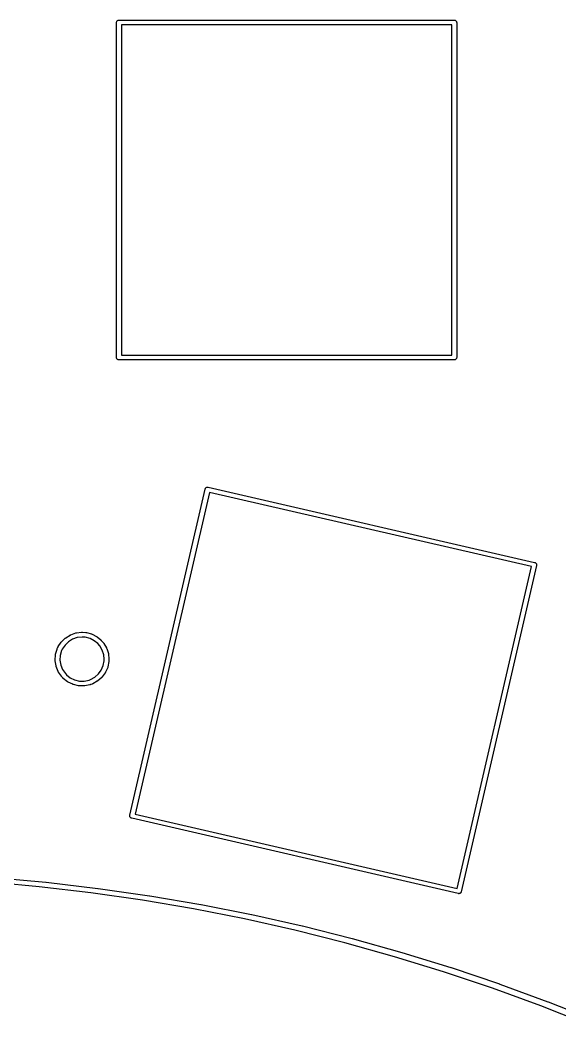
# Model space of a CAD drawing. Extents: x 56 to 194, y -147 to -44.
# Drawn here: x 130.81 to 153.35, y -129.07 to -87.08 of the extents above; entities that cross this region are included whole.
import ezdxf

# ---------------------------------------------------------------- set-up
doc = ezdxf.new("R2010")
doc.units = 0
doc.layers.add('BLACK', color=7, linetype='CONTINUOUS')

msp = doc.modelspace()

# ---------------------------------------------------------------- linework, layer by layer
at = {"layer": 'BLACK', "linetype": 'CONTINUOUS'}
for p, q in [((134.834, -87.1804), (134.836, -87.1608)), ((134.835, -87.1853), (134.834, -87.1804)), ((134.835, -101.176), (134.835, -87.1853)), ((134.836, -87.1608), (134.842, -87.142)), ((134.842, -87.142), (134.851, -87.1246)), ((134.851, -87.1246), (134.864, -87.1094)), ((134.864, -87.1094), (134.879, -87.0969)), ((134.879, -87.0969), (134.897, -87.0876)), ((134.897, -87.0876), (134.915, -87.0819)), ((134.915, -87.0819), (134.93, -87.0804)), ((134.93, -87.0804), (134.935, -87.0799)), ((134.935, -87.0799), (134.94, -87.0804)), ((134.94, -87.0804), (148.931, -87.0804)), ((135.035, -87.2804), (135.035, -101.081)), ((148.835, -87.2804), (135.035, -87.2804)), ((148.835, -101.081), (148.835, -87.2804)), ((148.931, -87.0804), (148.935, -87.0799)), ((148.935, -87.0799), (148.94, -87.0804)), ((148.94, -87.0804), (148.955, -87.0819)), ((148.955, -87.0819), (148.974, -87.0876)), ((148.974, -87.0876), (148.991, -87.0969)), ((148.991, -87.0969), (149.006, -87.1094)), ((149.006, -87.1094), (149.019, -87.1246)), ((149.019, -87.1246), (149.028, -87.142)), ((149.028, -87.142), (149.034, -87.1608)), ((149.034, -87.1608), (149.036, -87.1804)), ((149.036, -87.1804), (149.035, -87.1853)), ((149.035, -87.1853), (149.035, -101.176)), ((134.834, -101.181), (134.835, -101.176)), ((134.836, -101.201), (134.834, -101.181)), ((135.035, -101.081), (148.835, -101.081)), ((149.036, -101.181), (149.034, -101.201)), ((149.035, -101.176), (149.036, -101.181)), ((134.842, -101.219), (134.836, -101.201)), ((134.851, -101.237), (134.842, -101.219)), ((134.864, -101.252), (134.851, -101.237)), ((134.879, -101.264), (134.864, -101.252)), ((134.897, -101.274), (134.879, -101.264)), ((134.915, -101.279), (134.897, -101.274)), ((134.93, -101.281), (134.915, -101.279)), ((134.935, -101.281), (134.93, -101.281)), ((134.94, -101.281), (134.935, -101.281)), ((148.931, -101.281), (134.94, -101.281)), ((148.935, -101.281), (148.931, -101.281)), ((148.94, -101.281), (148.935, -101.281)), ((148.955, -101.279), (148.94, -101.281)), ((148.974, -101.274), (148.955, -101.279)), ((148.991, -101.264), (148.974, -101.274)), ((149.006, -101.252), (148.991, -101.264)), ((149.019, -101.237), (149.006, -101.252)), ((149.028, -101.219), (149.019, -101.237)), ((149.034, -101.201), (149.028, -101.219)), ((138.538, -106.666), (138.542, -106.654)), ((138.542, -106.654), (138.551, -106.637)), ((138.551, -106.637), (138.564, -106.622)), ((138.564, -106.622), (138.58, -106.61)), ((138.58, -106.61), (138.598, -106.601)), ((138.598, -106.601), (138.617, -106.596)), ((138.617, -106.596), (138.636, -106.595)), ((138.636, -106.595), (138.656, -106.597)), ((138.656, -106.597), (138.66, -106.599)), ((138.66, -106.599), (152.291, -109.746)), ((135.387, -120.31), (138.535, -106.678)), ((138.708, -106.815), (135.604, -120.263)), ((138.535, -106.673), (138.538, -106.666)), ((138.535, -106.678), (138.535, -106.673)), ((152.153, -109.92), (138.708, -106.815)), ((149.051, -123.367), (152.153, -109.92)), ((152.369, -109.872), (149.224, -123.505)), ((152.291, -109.746), (152.296, -109.747)), ((152.296, -109.747), (152.3, -109.749)), ((152.3, -109.749), (152.3, -109.749)), ((152.3, -109.749), (152.31, -109.752)), ((152.31, -109.752), (152.314, -109.753)), ((152.314, -109.753), (152.314, -109.753)), ((152.314, -109.753), (152.314, -109.753)), ((152.314, -109.753), (152.329, -109.762)), ((152.329, -109.762), (152.331, -109.763)), ((152.331, -109.763), (152.331, -109.763)), ((152.331, -109.763), (152.331, -109.763)), ((152.331, -109.763), (152.341, -109.772)), ((152.341, -109.772), (152.346, -109.776)), ((152.346, -109.776), (152.346, -109.776)), ((152.346, -109.776), (152.346, -109.776)), ((152.346, -109.776), (152.354, -109.786)), ((152.354, -109.786), (152.358, -109.792)), ((152.358, -109.792), (152.358, -109.792)), ((152.358, -109.792), (152.358, -109.792)), ((152.358, -109.792), (152.364, -109.804)), ((152.364, -109.804), (152.367, -109.809)), ((152.367, -109.809), (152.367, -109.809)), ((152.367, -109.809), (152.367, -109.809)), ((152.367, -109.809), (152.37, -109.819)), ((152.371, -109.867), (152.369, -109.872)), ((152.37, -109.819), (152.372, -109.828)), ((152.373, -109.848), (152.371, -109.867)), ((152.372, -109.828), (152.372, -109.828)), ((152.372, -109.828), (152.372, -109.828)), ((152.372, -109.828), (152.373, -109.84)), ((152.373, -109.84), (152.373, -109.848)), ((152.373, -109.848), (152.373, -109.848)), ((152.373, -109.848), (152.373, -109.848)), ((132.536, -113.06), (132.691, -112.908)), ((132.691, -112.908), (132.695, -112.903)), ((132.695, -112.903), (132.701, -112.898)), ((132.701, -112.898), (132.708, -112.893)), ((132.708, -112.893), (132.714, -112.89)), ((132.714, -112.89), (132.895, -112.777)), ((132.994, -112.951), (132.825, -113.056)), ((132.895, -112.777), (132.901, -112.773)), ((132.901, -112.773), (132.908, -112.77)), ((132.908, -112.77), (132.916, -112.766)), ((132.916, -112.766), (132.922, -112.764)), ((132.922, -112.764), (133.128, -112.693)), ((133.187, -112.884), (132.994, -112.951)), ((133.128, -112.693), (133.134, -112.69)), ((133.134, -112.69), (133.143, -112.689)), ((133.143, -112.689), (133.151, -112.687)), ((133.151, -112.687), (133.157, -112.686)), ((133.157, -112.686), (133.37, -112.662)), ((133.392, -112.861), (133.187, -112.884)), ((133.37, -112.662), (133.371, -112.662)), ((133.371, -112.662), (133.375, -112.662)), ((133.375, -112.662), (133.379, -112.661)), ((133.379, -112.661), (133.384, -112.661)), ((133.384, -112.661), (133.384, -112.661)), ((133.384, -112.661), (133.385, -112.661)), ((133.385, -112.661), (133.386, -112.661)), ((133.386, -112.661), (133.39, -112.661)), ((133.39, -112.661), (133.394, -112.661)), ((133.526, -112.872), (133.392, -112.861)), ((133.394, -112.661), (133.394, -112.661)), ((133.394, -112.661), (133.399, -112.661)), ((133.399, -112.661), (133.404, -112.662)), ((133.404, -112.662), (133.545, -112.673)), ((133.725, -112.923), (133.526, -112.872)), ((133.545, -112.673), (133.548, -112.673)), ((133.548, -112.673), (133.555, -112.674)), ((133.555, -112.674), (133.556, -112.674)), ((133.556, -112.674), (133.56, -112.675)), ((133.56, -112.675), (133.563, -112.675)), ((133.563, -112.675), (133.564, -112.676)), ((133.564, -112.676), (133.571, -112.677)), ((133.571, -112.677), (133.574, -112.678)), ((133.574, -112.678), (133.783, -112.732)), ((133.904, -113.017), (133.725, -112.923)), ((133.783, -112.732), (133.79, -112.733)), ((133.79, -112.733), (133.797, -112.736)), ((133.797, -112.736), (133.805, -112.739)), ((133.805, -112.739), (133.811, -112.742)), ((133.811, -112.742), (134.002, -112.843)), ((134.002, -112.843), (134.006, -112.844)), ((134.006, -112.844), (134.01, -112.847)), ((134.01, -112.847), (134.01, -112.847)), ((134.01, -112.847), (134.015, -112.85)), ((134.015, -112.85), (134.019, -112.853)), ((134.019, -112.853), (134.019, -112.853)), ((134.019, -112.853), (134.023, -112.855)), ((134.023, -112.855), (134.026, -112.859)), ((134.026, -112.859), (134.176, -112.979)), ((132.287, -113.583), (132.348, -113.372)), ((132.348, -113.368), (132.351, -113.362)), ((132.348, -113.372), (132.348, -113.368)), ((132.351, -113.361), (132.352, -113.358)), ((132.351, -113.362), (132.351, -113.361)), ((132.352, -113.358), (132.354, -113.354)), ((132.354, -113.353), (132.356, -113.347)), ((132.354, -113.354), (132.354, -113.353)), ((132.356, -113.347), (132.358, -113.344)), ((132.358, -113.344), (132.385, -113.289)), ((132.385, -113.289), (132.386, -113.287)), ((132.386, -113.287), (132.389, -113.28)), ((132.389, -113.28), (132.391, -113.277)), ((132.391, -113.277), (132.392, -113.275)), ((132.392, -113.274), (132.394, -113.271)), ((132.392, -113.275), (132.392, -113.274)), ((132.394, -113.271), (132.398, -113.264)), ((132.398, -113.264), (132.4, -113.263)), ((132.4, -113.263), (132.517, -113.083)), ((132.517, -113.083), (132.52, -113.078)), ((132.52, -113.078), (132.526, -113.071)), ((132.526, -113.071), (132.531, -113.064)), ((132.531, -113.064), (132.536, -113.06)), ((132.566, -113.374), (132.54, -113.429)), ((132.681, -113.198), (132.566, -113.374)), ((132.825, -113.056), (132.681, -113.198)), ((134.047, -113.132), (133.904, -113.017)), ((134.134, -113.235), (134.047, -113.132)), ((134.236, -113.411), (134.134, -113.235)), ((134.176, -112.979), (134.18, -112.982)), ((134.18, -112.982), (134.183, -112.985)), ((134.183, -112.985), (134.184, -112.986)), ((134.184, -112.986), (134.187, -112.989)), ((134.187, -112.989), (134.19, -112.992)), ((134.19, -112.992), (134.19, -112.992)), ((134.19, -112.992), (134.194, -112.996)), ((134.194, -112.996), (134.197, -113)), ((134.197, -113), (134.289, -113.108)), ((134.289, -113.108), (134.292, -113.111)), ((134.292, -113.111), (134.295, -113.116)), ((134.295, -113.116), (134.296, -113.116)), ((134.296, -113.116), (134.298, -113.12)), ((134.298, -113.12), (134.3, -113.123)), ((134.3, -113.123), (134.301, -113.124)), ((134.301, -113.124), (134.304, -113.129)), ((134.304, -113.129), (134.306, -113.132)), ((134.306, -113.132), (134.412, -113.317)), ((134.412, -113.317), (134.416, -113.322)), ((134.416, -113.322), (134.419, -113.33)), ((134.419, -113.33), (134.423, -113.338)), ((134.423, -113.338), (134.424, -113.344)), ((134.424, -113.344), (134.49, -113.549)), ((132.27, -113.828), (132.282, -113.612)), ((132.282, -113.606), (132.284, -113.597)), ((132.282, -113.612), (132.282, -113.606)), ((132.284, -113.597), (132.285, -113.589)), ((132.285, -113.589), (132.287, -113.583)), ((132.481, -113.631), (132.47, -113.833)), ((132.54, -113.429), (132.481, -113.631)), ((134.298, -113.604), (134.236, -113.411)), ((134.316, -113.789), (134.298, -113.604)), ((134.312, -113.851), (134.316, -113.789)), ((134.49, -113.549), (134.493, -113.554)), ((134.493, -113.554), (134.494, -113.563)), ((134.494, -113.563), (134.496, -113.572)), ((134.496, -113.572), (134.496, -113.578)), ((134.496, -113.578), (134.516, -113.771)), ((134.516, -113.771), (134.516, -113.774)), ((134.516, -113.774), (134.517, -113.78)), ((134.517, -113.78), (134.517, -113.782)), ((134.517, -113.782), (134.517, -113.785)), ((134.517, -113.785), (134.517, -113.789)), ((134.517, -113.789), (134.517, -113.79)), ((134.517, -113.79), (134.517, -113.797)), ((132.269, -113.834), (132.27, -113.828)), ((132.27, -113.843), (132.269, -113.834)), ((132.27, -113.852), (132.27, -113.843)), ((132.271, -113.857), (132.27, -113.852)), ((132.306, -114.071), (132.271, -113.857)), ((132.306, -114.077), (132.306, -114.071)), ((132.309, -114.085), (132.306, -114.077)), ((132.311, -114.094), (132.309, -114.085)), ((132.314, -114.099), (132.311, -114.094)), ((132.392, -114.298), (132.314, -114.099)), ((132.47, -113.833), (132.502, -114.032)), ((132.502, -114.032), (132.575, -114.217)), ((134.195, -114.243), (134.275, -114.057)), ((134.275, -114.057), (134.312, -113.851)), ((134.462, -114.129), (134.376, -114.328)), ((134.465, -114.124), (134.462, -114.129)), ((134.467, -114.116), (134.465, -114.124)), ((134.469, -114.108), (134.467, -114.116)), ((134.47, -114.101), (134.469, -114.108)), ((134.508, -113.89), (134.47, -114.101)), ((134.509, -113.889), (134.508, -113.89)), ((134.51, -113.88), (134.509, -113.889)), ((134.511, -113.876), (134.51, -113.88)), ((134.512, -113.861), (134.511, -113.87)), ((134.511, -113.87), (134.511, -113.875)), ((134.511, -113.875), (134.511, -113.875)), ((134.511, -113.875), (134.511, -113.876)), ((134.516, -113.8), (134.512, -113.861)), ((134.512, -113.861), (134.512, -113.861)), ((134.517, -113.797), (134.516, -113.8)), ((132.394, -114.304), (132.392, -114.298)), ((132.398, -114.312), (132.394, -114.304)), ((132.402, -114.319), (132.398, -114.312)), ((132.406, -114.324), (132.402, -114.319)), ((132.528, -114.502), (132.406, -114.324)), ((132.529, -114.502), (132.528, -114.502)), ((132.534, -114.51), (132.529, -114.502)), ((132.536, -114.513), (132.534, -114.51)), ((132.537, -114.514), (132.536, -114.513)), ((132.54, -114.517), (132.537, -114.514)), ((132.537, -114.514), (132.537, -114.514)), ((132.546, -114.524), (132.54, -114.517)), ((132.546, -114.525), (132.546, -114.524)), ((132.588, -114.572), (132.546, -114.525)), ((132.575, -114.217), (132.695, -114.391)), ((132.59, -114.576), (132.588, -114.572)), ((132.594, -114.58), (132.59, -114.576)), ((132.598, -114.583), (132.594, -114.58)), ((132.594, -114.58), (132.594, -114.58)), ((132.601, -114.586), (132.598, -114.583)), ((132.601, -114.587), (132.601, -114.586)), ((132.605, -114.59), (132.601, -114.587)), ((132.609, -114.593), (132.605, -114.59)), ((132.782, -114.729), (132.609, -114.593)), ((132.695, -114.391), (132.736, -114.438)), ((132.736, -114.438), (132.9, -114.568)), ((132.9, -114.568), (133.082, -114.655)), ((133.743, -114.64), (133.927, -114.538)), ((133.927, -114.538), (134.078, -114.405)), ((134.216, -114.55), (134.054, -114.692)), ((134.078, -114.405), (134.195, -114.243)), ((134.221, -114.546), (134.216, -114.55)), ((134.227, -114.54), (134.221, -114.546)), ((134.232, -114.534), (134.227, -114.54)), ((134.236, -114.528), (134.232, -114.534)), ((134.361, -114.354), (134.236, -114.528)), ((134.365, -114.349), (134.361, -114.354)), ((134.369, -114.342), (134.365, -114.349)), ((134.374, -114.334), (134.369, -114.342)), ((134.376, -114.328), (134.374, -114.334)), ((132.787, -114.733), (132.782, -114.729)), ((132.794, -114.738), (132.787, -114.733)), ((132.801, -114.743), (132.794, -114.738)), ((132.807, -114.745), (132.801, -114.743)), ((133.001, -114.838), (132.807, -114.745)), ((133.005, -114.841), (133.001, -114.838)), ((133.014, -114.844), (133.005, -114.841)), ((133.023, -114.847), (133.014, -114.844)), ((133.028, -114.848), (133.023, -114.847)), ((133.239, -114.899), (133.028, -114.848)), ((133.082, -114.655), (133.279, -114.703)), ((133.245, -114.901), (133.239, -114.899)), ((133.254, -114.902), (133.245, -114.901)), ((133.262, -114.903), (133.254, -114.902)), ((133.268, -114.903), (133.262, -114.903)), ((133.485, -114.905), (133.268, -114.903)), ((133.279, -114.703), (133.479, -114.705)), ((133.479, -114.705), (133.684, -114.661)), ((133.492, -114.906), (133.485, -114.905)), ((133.5, -114.905), (133.492, -114.906)), ((133.508, -114.904), (133.5, -114.905)), ((133.514, -114.902), (133.508, -114.904)), ((133.723, -114.857), (133.514, -114.902)), ((133.684, -114.661), (133.743, -114.64)), ((133.724, -114.857), (133.723, -114.857)), ((133.733, -114.855), (133.724, -114.857)), ((133.737, -114.854), (133.733, -114.855)), ((133.738, -114.854), (133.737, -114.854)), ((133.739, -114.853), (133.738, -114.854)), ((133.742, -114.852), (133.739, -114.853)), ((133.751, -114.849), (133.742, -114.852)), ((133.752, -114.849), (133.751, -114.849)), ((133.811, -114.828), (133.752, -114.849)), ((133.815, -114.827), (133.811, -114.828)), ((133.821, -114.825), (133.815, -114.827)), ((133.822, -114.825), (133.821, -114.825)), ((133.825, -114.823), (133.822, -114.825)), ((133.829, -114.822), (133.825, -114.823)), ((133.83, -114.821), (133.829, -114.822)), ((133.835, -114.819), (133.83, -114.821)), ((133.838, -114.816), (133.835, -114.819)), ((134.03, -114.709), (133.838, -114.816)), ((134.035, -114.707), (134.03, -114.709)), ((134.043, -114.702), (134.035, -114.707)), ((134.05, -114.697), (134.043, -114.702)), ((134.054, -114.692), (134.05, -114.697)), ((135.383, -120.335), (135.386, -120.315)), ((135.384, -120.354), (135.383, -120.335)), ((135.39, -120.373), (135.384, -120.354)), ((135.386, -120.315), (135.387, -120.31)), ((135.398, -120.391), (135.39, -120.373)), ((135.41, -120.406), (135.398, -120.391)), ((135.425, -120.419), (135.41, -120.406)), ((135.442, -120.429), (135.425, -120.419)), ((135.456, -120.434), (135.442, -120.429)), ((135.461, -120.435), (135.456, -120.434)), ((135.456, -120.434), (135.456, -120.434)), ((135.466, -120.436), (135.461, -120.435)), ((149.099, -123.584), (135.466, -120.436)), ((135.604, -120.263), (149.051, -123.367)), ((129.708, -122.908), (131.882, -123.108)), ((131.595, -123.297), (129.41, -123.097)), ((133.761, -123.553), (131.595, -123.297)), ((131.882, -123.108), (131.884, -123.108)), ((131.884, -123.108), (131.887, -123.108)), ((131.887, -123.108), (131.891, -123.109)), ((131.891, -123.109), (131.892, -123.109)), ((131.892, -123.109), (134.054, -123.365)), ((134.054, -123.365), (134.055, -123.365)), ((134.055, -123.365), (134.059, -123.365)), ((134.059, -123.365), (134.063, -123.366)), ((134.063, -123.366), (134.064, -123.366)), ((134.064, -123.366), (136.211, -123.675)), ((135.915, -123.863), (133.761, -123.553)), ((138.051, -124.226), (135.915, -123.863)), ((136.211, -123.675), (136.212, -123.675)), ((136.212, -123.675), (136.215, -123.675)), ((136.215, -123.675), (136.219, -123.676)), ((136.219, -123.676), (136.22, -123.676)), ((136.22, -123.676), (138.352, -124.041)), ((149.103, -123.585), (149.099, -123.584)), ((149.11, -123.586), (149.103, -123.585)), ((149.123, -123.588), (149.11, -123.586)), ((149.134, -123.587), (149.123, -123.588)), ((149.123, -123.588), (149.123, -123.588)), ((149.123, -123.588), (149.123, -123.588)), ((149.143, -123.586), (149.134, -123.587)), ((149.152, -123.584), (149.143, -123.586)), ((149.143, -123.586), (149.143, -123.586)), ((149.143, -123.586), (149.143, -123.586)), ((149.162, -123.581), (149.152, -123.584)), ((149.168, -123.578), (149.162, -123.581)), ((149.162, -123.581), (149.162, -123.581)), ((149.162, -123.581), (149.162, -123.581)), ((149.179, -123.572), (149.168, -123.578)), ((149.184, -123.569), (149.179, -123.572)), ((149.179, -123.572), (149.179, -123.572)), ((149.179, -123.572), (149.179, -123.572)), ((149.195, -123.56), (149.184, -123.569)), ((149.202, -123.552), (149.195, -123.56)), ((149.195, -123.56), (149.195, -123.56)), ((149.195, -123.56), (149.195, -123.56)), ((149.208, -123.546), (149.202, -123.552)), ((149.212, -123.538), (149.208, -123.546)), ((149.208, -123.546), (149.208, -123.546)), ((149.208, -123.546), (149.208, -123.546)), ((149.218, -123.528), (149.212, -123.538)), ((149.219, -123.523), (149.218, -123.528)), ((149.218, -123.528), (149.218, -123.528)), ((149.218, -123.528), (149.218, -123.528)), ((149.224, -123.51), (149.219, -123.523)), ((149.224, -123.505), (149.224, -123.51)), ((140.172, -124.644), (138.051, -124.226)), ((138.352, -124.041), (138.353, -124.041)), ((138.353, -124.041), (138.357, -124.042)), ((138.357, -124.042), (138.36, -124.042)), ((138.36, -124.042), (138.361, -124.043)), ((138.361, -124.043), (140.473, -124.458)), ((142.278, -125.116), (140.172, -124.644)), ((140.473, -124.458), (140.474, -124.458)), ((140.474, -124.458), (140.477, -124.459)), ((140.477, -124.459), (140.481, -124.459)), ((140.481, -124.459), (140.482, -124.46)), ((140.482, -124.46), (142.581, -124.931)), ((144.366, -125.641), (142.278, -125.116)), ((142.581, -124.931), (142.582, -124.931)), ((142.582, -124.931), (142.586, -124.932)), ((142.586, -124.932), (142.589, -124.932)), ((142.589, -124.932), (142.591, -124.933)), ((142.591, -124.933), (144.669, -125.459)), ((144.669, -125.459), (144.67, -125.46)), ((144.67, -125.46), (144.674, -125.461)), ((144.674, -125.461), (144.677, -125.462)), ((144.677, -125.462), (144.678, -125.462)), ((144.678, -125.462), (146.742, -126.039)), ((146.436, -126.22), (144.366, -125.641)), ((148.491, -126.851), (146.436, -126.22)), ((146.742, -126.039), (146.743, -126.039)), ((146.743, -126.039), (146.746, -126.04)), ((146.746, -126.04), (146.75, -126.041)), ((146.75, -126.041), (146.751, -126.042)), ((146.751, -126.042), (148.794, -126.672)), ((148.794, -126.672), (148.795, -126.673)), ((148.795, -126.673), (148.799, -126.674)), ((148.799, -126.674), (148.802, -126.675)), ((148.802, -126.675), (148.803, -126.675)), ((148.803, -126.675), (150.828, -127.361)), ((150.525, -127.539), (148.491, -126.851)), ((152.545, -128.277), (150.525, -127.539)), ((150.828, -127.361), (150.83, -127.362)), ((150.83, -127.362), (150.833, -127.363)), ((150.833, -127.363), (150.837, -127.364)), ((150.837, -127.364), (150.838, -127.365)), ((150.838, -127.365), (152.845, -128.104)), ((154.544, -129.071), (152.545, -128.277)), ((152.845, -128.104), (152.846, -128.104)), ((152.846, -128.104), (152.85, -128.105)), ((152.85, -128.105), (152.853, -128.107)), ((152.853, -128.107), (152.854, -128.107)), ((152.854, -128.107), (154.842, -128.897))]:
    msp.add_line(p, q, dxfattribs=at)

doc.saveas('drawing.dxf')
